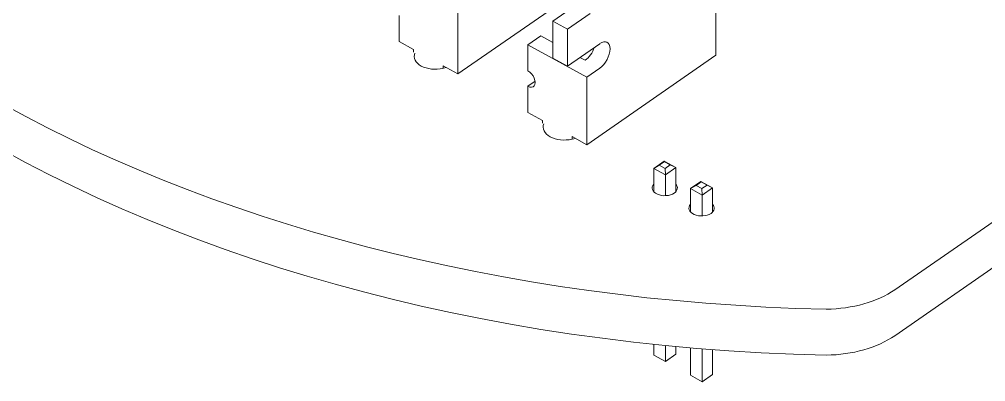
# Model space of a CAD drawing. Header units: millimetres. Extents: x 0 to 420, y 0 to 297.
# Drawn here: x 291.84 to 316.73, y 202.25 to 211.57 of the extents above; entities that cross this region are included whole.
import ezdxf

# ---------------------------------------------------------------- set-up
doc = ezdxf.new("R2010")
doc.units = ezdxf.units.MM

# ---------------------------------------------------------------- blocks, each defined once
blk = doc.blocks.new('A$Cbb04cd96')
at = {"color": 0, "linetype": 'Continuous', "lineweight": 0, "extrusion": (1.52656e-16, 0.787543, 0.616259)}
for p, q in [((184.998, 42.814), (153.072, 20.72)), ((184.998, 41.633), (153.072, 19.539)), ((148.466, 28.496), (148.466, 26.755)), ((144.85, 28.372), (141.821, 26.276)), ((141.821, 26.276), (141.821, 28.016)), ((144.268, 27.637), (144.85, 28.04)), ((140.305, 27.108), (140.305, 27.781)), ((144.268, 26.684), (144.268, 27.637)), ((144.268, 27.637), (144.642, 27.432)), ((144.642, 27.432), (145.224, 27.835)), ((144.642, 26.48), (144.642, 27.432)), ((143.624, 27.027), (143.957, 27.257)), ((143.957, 27.257), (144.268, 27.086)), ((140.305, 27.108), (140.678, 26.903)), ((140.678, 26.834), (140.678, 26.903)), ((143.624, 27.027), (145.141, 26.195)), ((143.624, 26.353), (143.624, 27.027)), ((145.473, 27.055), (144.642, 26.48)), ((144.268, 26.684), (144.642, 26.48)), ((144.965, 26.703), (145.1, 26.63)), ((148.466, 26.755), (145.141, 24.454)), ((141.44, 26.485), (141.821, 26.276)), ((141.44, 26.415), (141.44, 26.485)), ((145.141, 26.195), (145.473, 26.425)), ((145.141, 24.454), (145.141, 26.195)), ((143.624, 25.959), (143.809, 26.087)), ((143.624, 25.286), (143.624, 25.959)), ((143.624, 25.286), (143.998, 25.081)), ((143.998, 25.012), (143.998, 25.081)), ((144.76, 24.663), (145.141, 24.454)), ((144.76, 24.594), (144.76, 24.663)), ((147.133, 24.028), (146.867, 23.843)), ((146.867, 23.843), (147.008, 23.927)), ((147.141, 24.019), (147.008, 23.927)), ((147.157, 23.845), (147.008, 23.927)), ((147.432, 23.864), (147.133, 24.028)), ((147.133, 24.028), (147.141, 24.019)), ((147.29, 23.937), (147.141, 24.019)), ((147.29, 23.937), (147.157, 23.845)), ((147.432, 23.864), (147.29, 23.937)), ((147.166, 23.68), (146.867, 23.843)), ((146.867, 23.843), (146.867, 23.243)), ((147.166, 23.68), (147.157, 23.845)), ((147.432, 23.864), (147.166, 23.68)), ((147.166, 23.68), (147.166, 23.142)), ((147.432, 23.864), (147.432, 23.243)), ((148.081, 23.507), (147.815, 23.323)), ((147.815, 23.323), (147.956, 23.407)), ((148.089, 23.499), (147.956, 23.407)), ((148.106, 23.325), (147.956, 23.407)), ((148.38, 23.343), (148.081, 23.507)), ((148.081, 23.507), (148.089, 23.499)), ((148.239, 23.417), (148.089, 23.499)), ((148.239, 23.417), (148.106, 23.325)), ((148.38, 23.343), (148.239, 23.417)), ((148.114, 23.159), (147.815, 23.323)), ((147.815, 23.323), (147.815, 22.722)), ((148.114, 23.159), (148.106, 23.325)), ((148.38, 23.343), (148.114, 23.159)), ((148.114, 23.159), (148.114, 22.621)), ((148.38, 23.343), (148.38, 22.722)), ((146.867, 19.318), (146.867, 19.039)), ((147.166, 19.288), (147.166, 18.876)), ((147.432, 19.262), (147.432, 19.06)), ((147.815, 19.227), (147.815, 18.519)), ((148.114, 19.202), (148.114, 18.355)), ((148.38, 19.181), (148.38, 18.539)), ((147.166, 18.876), (146.867, 19.039)), ((147.432, 19.06), (147.166, 18.876)), ((148.114, 18.355), (147.815, 18.519)), ((148.38, 18.539), (148.114, 18.355))]:
    blk.add_line(p, q, dxfattribs=at)
at = {"color": 0, "linetype": 'Continuous', "lineweight": 0, "extrusion": (5.14257e-17, -1.11022e-16, -1)}
blk.add_ellipse((152.488, 40.848), major_axis=(-33.494, 0), ratio=0.616259, start_param=-1.535648, end_param=1.334793, dxfattribs=at)
at = {"color": 0, "linetype": 'Continuous', "lineweight": 0, "extrusion": (-2.15704e-32, -3.88578e-16, -1)}
blk.add_ellipse((152.488, 39.666), major_axis=(-33.494, 0), ratio=0.616259, start_param=-1.535648, end_param=0, dxfattribs=at)
at = {"color": 0, "linetype": 'Continuous', "lineweight": 0}
blk.add_ellipse((145.473, 26.74), major_axis=(0.192, 0.351), ratio=0.523742, start_param=-2.332859, end_param=0.808733, dxfattribs=at)
at = {"color": 0, "linetype": 'Continuous', "lineweight": 0, "extrusion": (1.02077e-16, 7.06238e-17, -1)}
blk.add_ellipse((145.1, 26.945), major_axis=(-0.192, -0.351), ratio=0.523742, start_param=-1.889321, end_param=-0.808733, dxfattribs=at)
at = {"color": 0, "linetype": 'Continuous', "lineweight": 0, "extrusion": (1.02588e-16, -3.88578e-16, -1)}
for centre in [(141.24, 26.731), (144.56, 24.91)]:
    blk.add_ellipse(centre, major_axis=(-0.545, 0), ratio=0.616259, start_param=-1.937507, end_param=0.250987, dxfattribs=at)
at = {"color": 0, "linetype": 'Continuous', "lineweight": 0, "extrusion": (-2.55474e-17, 4.29161e-30, -1)}
blk.add_ellipse((141.24, 26.731), major_axis=(-0.545, 0), ratio=0.616259, start_param=-2.104777, end_param=-1.960929, dxfattribs=at)
at = {"color": 0, "linetype": 'Continuous', "lineweight": 0, "extrusion": (7.72358e-17, -1.40571e-17, -1)}
blk.add_ellipse((143.624, 26.156), major_axis=(0.142, -0.206), ratio=0.588149, start_param=-2.275216, end_param=0.866377, dxfattribs=at)
at = {"color": 0, "linetype": 'Continuous', "lineweight": 0, "extrusion": (-8.10586e-17, -1.11022e-16, -1)}
blk.add_ellipse((144.56, 24.91), major_axis=(-0.545, 0), ratio=0.616259, start_param=-2.104777, end_param=-1.960929, dxfattribs=at)
at = {"color": 0, "linetype": 'Continuous', "lineweight": 0, "extrusion": (2.61165e-17, -5.55112e-17, -1)}
blk.add_ellipse((147.149, 23.342), major_axis=(-0.325, 0), ratio=0.616259, start_param=-2.414056, end_param=0.517964, dxfattribs=at)
at = {"color": 0, "linetype": 'Continuous', "lineweight": 0, "extrusion": (7.60629e-17, -1.11022e-16, -1)}
blk.add_ellipse((147.149, 23.342), major_axis=(0.325, 0), ratio=0.616259, start_param=-0.517964, end_param=0.727537, dxfattribs=at)
at = {"color": 0, "linetype": 'Continuous', "lineweight": 0, "extrusion": (-2.65131e-17, -1.11022e-16, -1)}
blk.add_ellipse((148.098, 22.821), major_axis=(-0.325, 0), ratio=0.616259, start_param=-2.414056, end_param=0.517964, dxfattribs=at)
at = {"color": 0, "linetype": 'Continuous', "lineweight": 0, "extrusion": (-9.24446e-33, -1.66533e-16, -1)}
blk.add_ellipse((148.098, 22.821), major_axis=(0.325, 0), ratio=0.616259, start_param=-0.517964, end_param=0.727537, dxfattribs=at)
at = {"color": 0, "linetype": 'Continuous', "lineweight": 0, "extrusion": (1.34398e-17, 5.55112e-17, -1)}
for centre in [(151.26, 21.715), (151.26, 20.533)]:
    blk.add_ellipse(centre, major_axis=(-2.426, 0), ratio=0.616259, start_param=-2.414056, end_param=-1.591638, dxfattribs=at)

msp = doc.modelspace()

# ---------------------------------------------------------------- block references
msp.add_blockref('A$Cbb04cd96', (161.314, 183.89))

doc.saveas('drawing.dxf')
